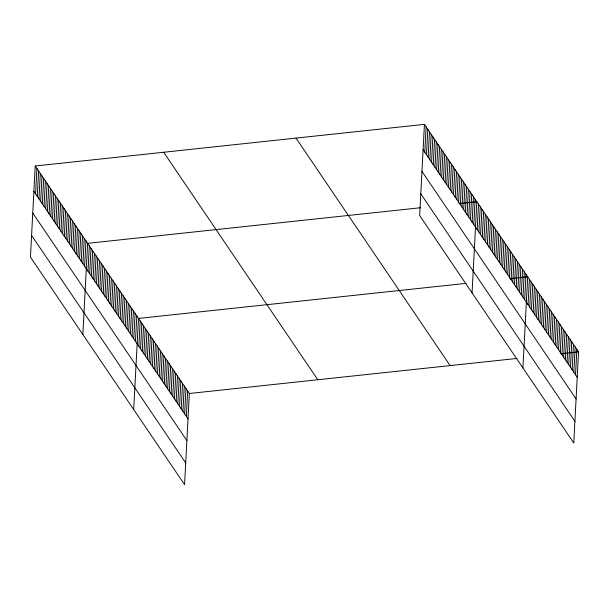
<?xml version="1.0" encoding="UTF-8"?>
<svg xmlns="http://www.w3.org/2000/svg" width="609" height="609" viewBox="0 0 609 609"><rect width="100%" height="100%" fill="white"/><g stroke="black" fill="none" stroke-linecap="round" stroke-linejoin="round"><path stroke-width="0.91" d="M35.223 165.991L30.45 257.135L184.565 484.635L189.346 393.49L35.223 165.991L424.435 124.365L578.55 351.865L573.777 443.009L419.654 215.51L424.435 124.365M35.588 193.845L36.921 168.487M37.278 196.342L38.611 170.977M38.968 198.838L40.301 173.474M40.658 201.328L41.991 175.971M42.348 203.825L43.681 178.467M44.038 206.322L45.37 180.964M45.728 208.818L47.06 183.454M47.418 211.308L48.75 185.951M49.108 213.805L50.44 188.447M50.798 216.302L52.13 190.944M52.488 218.798L53.82 193.434M54.178 221.295L55.51 195.931M55.868 223.785L57.2 198.427M57.566 226.282L58.89 200.924M59.256 228.778L60.58 203.414M60.946 231.275L62.27 205.911M62.636 233.765L63.96 208.407M64.326 236.262L65.65 210.904M66.016 238.758L67.34 213.401M67.706 241.255L69.03 215.891M69.396 243.752L70.72 218.387M71.086 246.242L72.41 220.884M72.775 248.738L74.1 223.381M74.465 251.235L75.798 225.87M76.155 253.732L77.488 228.367M77.845 256.222L79.178 230.864M79.535 258.718L80.868 233.361M81.225 261.215L82.558 235.858M82.915 263.712L84.248 238.347M84.605 266.202L85.938 240.844M82.847 334.486L87.627 243.341L420.644 207.722M87.993 271.203L89.325 245.846M89.69 273.707L91.015 248.343M91.38 276.204L92.713 250.847M93.078 278.709L94.41 253.352M94.776 281.213L96.1 255.849M96.466 283.718L97.798 258.353M98.163 286.215L99.495 260.858M99.861 288.719L101.185 263.362M101.558 291.224L102.883 265.859M103.248 293.728L104.581 268.363M104.946 296.225L106.278 270.868M106.644 298.73L107.968 273.372M108.333 301.234L109.666 275.869M110.031 303.739L111.363 278.374M111.729 306.236L113.053 280.878M113.419 308.74L114.751 283.383M115.116 311.245L116.448 285.88M116.814 313.742L118.138 288.384M118.504 316.246L119.836 290.889M120.201 318.751L121.534 293.393M121.899 321.255L123.224 295.89M123.597 323.752L124.921 298.395M125.287 326.257L126.619 300.899M126.984 328.761L128.316 303.396M128.682 331.266L130.006 305.901M130.372 333.762L131.704 308.405M132.069 336.267L133.401 310.91M133.767 338.771L135.091 313.407M135.457 341.276L136.789 315.911M133.706 409.56L138.487 318.416L466.151 283.368M138.852 346.277L140.177 320.92M140.55 348.782L141.874 323.417M142.24 351.279L143.572 325.922M143.937 353.783L145.269 328.426M145.635 356.288L146.959 330.931M147.325 358.792L148.657 333.428M149.022 361.289L150.354 335.932M150.72 363.794L152.044 338.437M152.41 366.298L153.742 340.933M154.107 368.803L155.44 343.438M155.805 371.3L157.13 345.942M157.503 373.804L158.827 348.447M159.193 376.309L160.525 350.944M160.89 378.813L162.215 353.448M162.588 381.31L163.912 355.953M164.278 383.815L165.61 358.457M165.975 386.319L167.308 360.954M167.673 388.816L168.998 363.459M169.363 391.321L170.695 365.963M171.06 393.825L172.393 368.468M172.758 396.33L174.083 370.965M174.448 398.826L175.78 373.469M176.146 401.331L177.478 375.974M177.843 403.836L179.168 378.478M179.541 406.34L180.865 380.975M181.231 408.837L182.563 383.48M182.928 411.341L184.261 385.984M184.626 413.846L185.951 388.481M186.316 416.35L187.648 390.986M424.793 152.22L426.125 126.862M426.483 154.716L427.815 129.352M428.173 157.206L429.505 131.849M429.863 159.703L431.195 134.345M431.553 162.2L432.885 136.842M433.25 164.696L434.575 139.332M434.94 167.193L436.265 141.828M436.63 169.683L437.955 144.325M438.32 172.18L439.645 146.822M440.01 174.676L441.335 149.312M441.7 177.173L443.025 151.808M443.39 179.663L444.715 154.305M445.08 182.16L446.405 156.802M446.77 184.656L448.095 159.299M448.46 187.153L449.792 161.788M450.15 189.643L451.482 164.285M451.84 192.139L453.172 166.782M453.53 194.636L454.862 169.279M455.22 197.133L456.552 171.768M456.91 199.63L458.242 174.265M458.6 202.119L459.932 176.762M460.29 204.616L461.622 179.259M461.98 207.113L463.312 181.748M463.67 209.61L465.002 184.245M465.36 212.099L466.692 186.742M467.05 214.596L468.382 189.239M468.74 217.093L470.072 191.736M470.43 219.59L471.762 194.225M472.127 222.079L473.452 196.722M473.817 224.576L475.142 199.219M472.059 292.86L476.832 201.716L458.996 203.619M477.197 229.578L478.529 204.213M478.895 232.075L480.227 206.717M480.592 234.579L481.917 209.222M482.282 237.084L483.615 211.726M483.98 239.588L485.312 214.223M485.678 242.085L487.002 216.728M487.367 244.59L488.7 219.232M489.065 247.094L490.397 221.737M490.763 249.599L492.087 224.234M492.46 252.096L493.785 226.738M494.15 254.6L495.482 229.243M495.848 257.105L497.18 231.74M497.545 259.609L498.87 234.244M499.235 262.106L500.568 236.749M500.933 264.611L502.265 239.253M502.631 267.115L503.955 241.75M504.321 269.62L505.653 244.255M506.018 272.116L507.35 246.759M507.716 274.621L509.04 249.264M509.413 277.125L510.738 251.761M511.103 279.622L512.435 254.265M512.801 282.127L514.133 256.77M514.498 284.631L515.823 259.274M516.188 287.136L517.521 261.771M517.886 289.633L519.218 264.276M519.584 292.137L520.908 266.78M521.274 294.642L522.606 269.277M522.971 297.146L524.303 271.781M524.669 299.643L525.993 274.286M522.918 367.935L527.691 276.791L509.855 278.694M528.056 304.652L529.388 279.287M529.754 307.157L531.078 281.792M531.451 309.654L532.776 284.296M533.141 312.158L534.474 286.801M534.839 314.663L536.171 289.298M536.537 317.16L537.861 291.802M538.227 319.664L539.559 294.307M539.924 322.169L541.256 296.811M541.622 324.673L542.946 299.308M543.312 327.17L544.644 301.813M545.009 329.675L546.342 304.317M546.707 332.179L548.031 306.814M548.404 334.684L549.729 309.319M550.094 337.18L551.427 311.823M551.792 339.685L553.124 314.328M553.49 342.189L554.814 316.825M555.18 344.694L556.512 319.329M556.877 347.191L558.209 321.834M558.575 349.695L559.899 324.338M560.265 352.2L561.597 326.835M561.962 354.697L563.295 329.34M563.66 357.201L564.985 331.844M565.358 359.706L566.682 334.349M567.048 362.21L568.38 336.846M568.745 364.707L570.077 339.35M570.443 367.212L571.767 341.855M572.133 369.716L573.465 344.359M573.83 372.221L575.162 346.856M575.528 374.718L576.852 349.36M189.346 393.49L517.003 358.442M560.714 353.768L578.55 351.865M423.103 149.723L577.218 377.222M421.968 171.433L576.084 398.933M420.796 193.799L574.911 421.299M295.997 138.098L450.112 365.598M163.669 152.25L317.784 379.75M33.898 191.348L188.014 418.847M32.757 213.059L186.879 440.558M31.584 235.424L185.707 462.924"/></g></svg>
